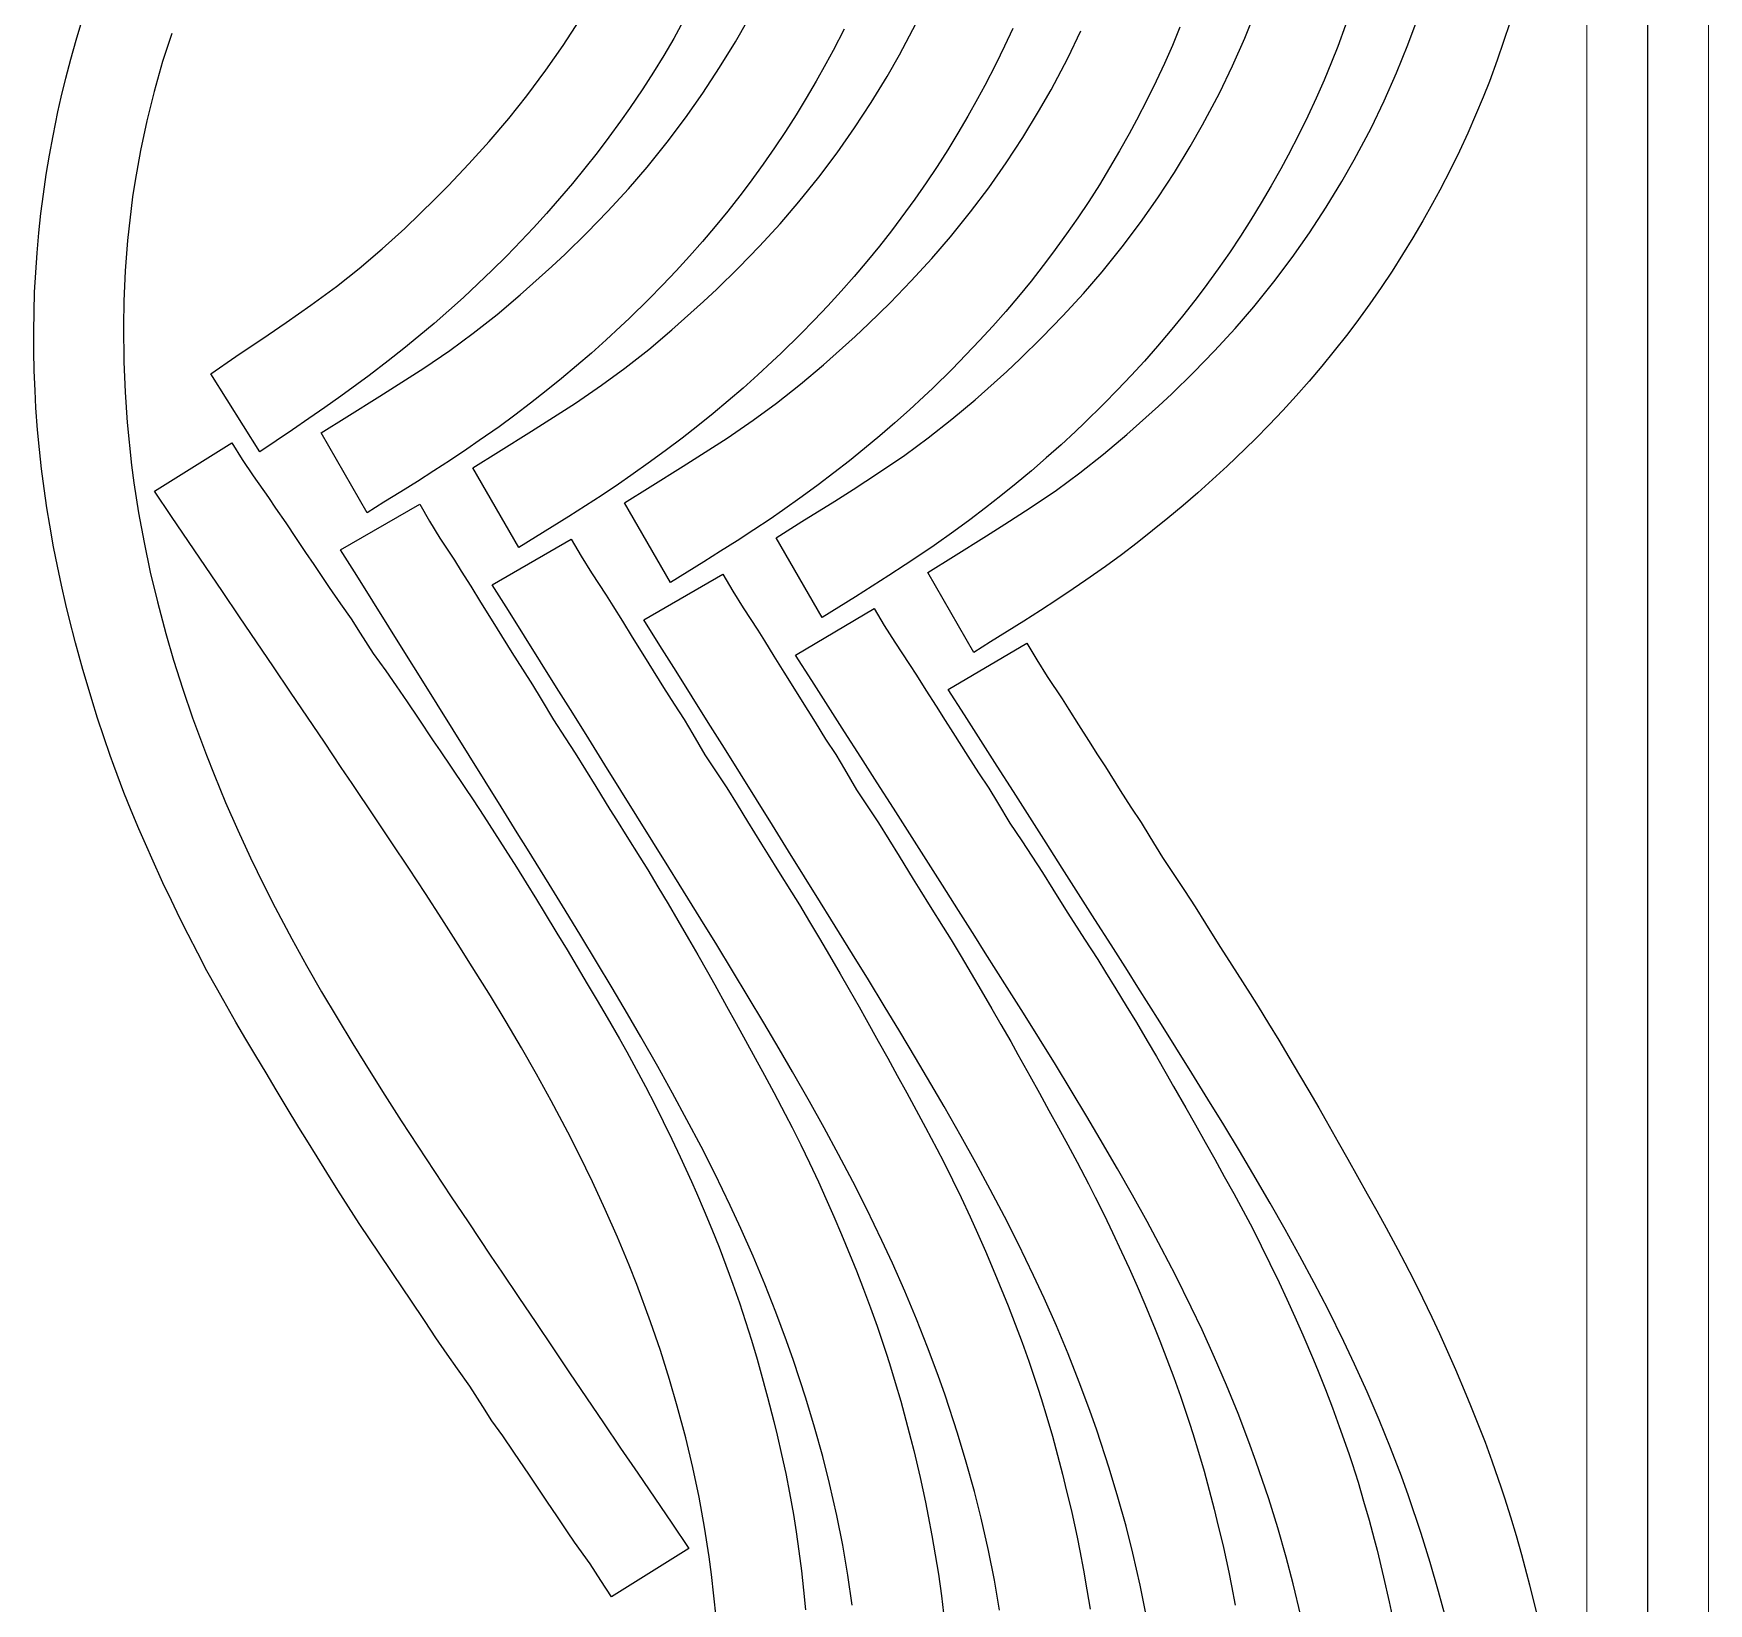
# Model space of a CAD drawing. Header units: millimetres. Extents: x -10628 to 24720, y -21829 to 4032.
# Drawn here: x 14398 to 14949, y -13131 to -12615 of the extents above; entities that cross this region are included whole.
import ezdxf
from ezdxf.enums import TextEntityAlignment as Align
from ezdxf.lldxf.tags import DXFTag

# ---------------------------------------------------------------- set-up
doc = ezdxf.new("R2010")
doc.units = ezdxf.units.MM
doc.layers.add('layer khung van cnc', color=7, linetype='Continuous', lineweight=25, true_color=0xfbf59b)
doc.layers.add('layer mau', color=7, linetype='Continuous')
doc.styles.add('Text Dim', font='arial.ttf')
tags = doc.linetypes.add('KVVIENMAY', pattern='A,46.311228,-10.280676,["KV VIỀN MÁY",Text Dim,S=10.028098,R=0,X=0,Y=-4.346144],-100.988212', length=157.580116).pattern_tags.tags
tags[6] = DXFTag(74, 10)

# ---------------------------------------------------------------- blocks, each defined once
blk = doc.blocks.new('khung van cnc')
at = {"lineweight": 5}
blk.add_lwpolyline([(-193, -99.44), (-193, 2370.56), (-223, 2400.56), (-1463, 2400.56), (-1493, 2370.56), (-1493, -99.44)], close=True, dxfattribs=at)
at = {"color": 1, "linetype": 'KVVIENMAY'}
blk.add_lwpolyline([(-511.88, -84.44), (-213, -84.44), (-213, 2370.56), (-228, 2385.56), (-1458.01, 2385.56), (-1473, 2370.56), (-1473, -84.44), (-1172.83, -84.44)], dxfattribs=at)
at = {"lineweight": 5}
blk.add_lwpolyline([(-513.55, -69.44), (-233, -69.44), (-233, 2370.56), (-1453, 2370.56), (-1453, -69.44), (-1173, -69.44)], dxfattribs=at)
at = {"layer": 'layer mau'}
for tag, p in [('ÁGF', (-518, -155.91)), ('TENFILE', (-518, -268.86)), ('TENFILE', (-518, -381.81)), ('TENFILE', (-518, -494.76))]:
    blk.add_attdef(tag, text='', height=30, dxfattribs=at).set_placement(p, align=Align.MIDDLE_CENTER)

msp = doc.modelspace()

# ---------------------------------------------------------------- linework, layer by layer
for points in [[(14611.946, -12611.34, 0), (14608.774, -12616.983, 0), (14605.494, -12622.563, 0), (14602.106, -12628.079, 0), (14598.612, -12633.527, 0), (14594.249, -12640.015, 0), (14591.306, -12644.21, 0), (14587.496, -12649.442, 0), (14583.586, -12654.599, 0), (14579.579, -12659.683, 0), (14575.479, -12664.693, 0), (14571.288, -12669.628, 0), (14567.009, -12674.489, 0), (14562.646, -12679.276, 0), (14556.479, -12685.774, 0), (14553.682, -12688.625, 0), (14549.085, -12693.187, 0), (14544.415, -12697.673, 0), (14539.673, -12702.083, 0), (14534.862, -12706.415, 0), (14529.982, -12710.67, 0), (14525.037, -12714.846, 0), (14520.027, -12718.943, 0), (14514.955, -12722.961, 0), (14508.631, -12727.794, 0), (14504.632, -12730.754, 0), (14499.389, -12734.539, 0), (14494.103, -12738.264, 0), (14488.783, -12741.941, 0), (14483.437, -12745.582, 0), (14478.074, -12749.199, 0), (14472.702, -12752.804, 0), (14456.615, -12727.171, 0), (14464.861, -12721.58, 0), (14475.407, -12714.419, 0), (14481.342, -12710.369, 0), (14489.514, -12704.665, 0), (14497.888, -12698.503, 0), (14505.356, -12692.588, 0), (14512.954, -12686.138, 0), (14520.351, -12679.449, 0), (14530.388, -12669.763, 0), (14534.61, -12665.489, 0), (14541.479, -12658.258, 0), (14548.152, -12650.851, 0), (14554.608, -12643.258, 0), (14560.497, -12635.894, 0), (14566.786, -12627.475, 0), (14572.484, -12619.286, 0), (14577.913, -12610.913, 0)], [(14664.841, -12613.925, 0), (14661.221, -12620.951, 0), (14658.828, -12625.389, 0), (14655.661, -12631.035, 0), (14652.389, -12636.621, 0), (14649.01, -12642.143, 0), (14645.527, -12647.599, 0), (14641.938, -12652.986, 0), (14638.246, -12658.302, 0), (14633.647, -12664.625, 0), (14630.551, -12668.708, 0), (14626.551, -12673.796, 0), (14622.454, -12678.806, 0), (14618.262, -12683.738, 0), (14613.98, -12688.594, 0), (14609.609, -12693.371, 0), (14605.155, -12698.071, 0), (14600.619, -12702.694, 0), (14594.216, -12708.96, 0), (14591.315, -12711.706, 0), (14586.554, -12716.096, 0), (14581.722, -12720.407, 0), (14576.821, -12724.639, 0), (14571.853, -12728.791, 0), (14566.82, -12732.863, 0), (14561.724, -12736.854, 0), (14556.567, -12740.764, 0), (14551.35, -12744.592, 0), (14544.852, -12749.188, 0), (14540.746, -12752, 0), (14535.368, -12755.589, 0), (14529.948, -12759.116, 0), (14524.496, -12762.595, 0), (14519.02, -12766.036, 0), (14513.527, -12769.453, 0), (14508.026, -12772.858, 0), (14492.894, -12746.649, 0), (14501.341, -12741.366, 0), (14512.144, -12734.598, 0), (14518.223, -12730.77, 0), (14526.6, -12725.371, 0), (14535.195, -12719.521, 0), (14542.876, -12713.886, 0), (14550.707, -12707.72, 0), (14558.346, -12701.309, 0), (14568.732, -12691.999, 0), (14573.109, -12687.883, 0), (14580.24, -12680.91, 0), (14587.181, -12673.754, 0), (14593.913, -12666.405, 0), (14600.069, -12659.262, 0), (14606.665, -12651.081, 0), (14612.66, -12643.108, 0), (14618.394, -12634.94, 0), (14623.861, -12626.589, 0), (14629.058, -12618.066, 0), (14633.12, -12610.944, 0)], [(14829.678, -12612.684, 0), (14827.099, -12619.652, 0), (14825.079, -12624.776, 0), (14822.591, -12630.747, 0), (14819.981, -12636.667, 0), (14817.254, -12642.535, 0), (14814.413, -12648.35, 0), (14810.793, -12655.375, 0), (14808.4, -12659.814, 0), (14805.233, -12665.46, 0), (14801.96, -12671.045, 0), (14798.581, -12676.567, 0), (14795.098, -12682.023, 0), (14791.51, -12687.411, 0), (14787.817, -12692.726, 0), (14783.218, -12699.049, 0), (14780.122, -12703.133, 0), (14776.122, -12708.22, 0), (14772.025, -12713.231, 0), (14767.833, -12718.163, 0), (14763.551, -12723.018, 0), (14759.181, -12727.796, 0), (14754.726, -12732.496, 0), (14750.19, -12737.118, 0), (14743.787, -12743.385, 0), (14740.887, -12746.131, 0), (14736.125, -12750.52, 0), (14731.293, -12754.831, 0), (14726.392, -12759.063, 0), (14721.424, -12763.216, 0), (14716.391, -12767.288, 0), (14711.295, -12771.279, 0), (14706.138, -12775.188, 0), (14700.921, -12779.016, 0), (14694.423, -12783.613, 0), (14690.317, -12786.424, 0), (14684.939, -12790.013, 0), (14679.52, -12793.541, 0), (14674.068, -12797.019, 0), (14668.591, -12800.461, 0), (14663.098, -12803.878, 0), (14657.597, -12807.282, 0), (14642.466, -12781.074, 0), (14650.912, -12775.791, 0), (14661.715, -12769.023, 0), (14667.795, -12765.195, 0), (14676.172, -12759.796, 0), (14684.767, -12753.946, 0), (14692.447, -12748.311, 0), (14700.278, -12742.145, 0), (14707.917, -12735.733, 0), (14718.304, -12726.424, 0), (14722.68, -12722.308, 0), (14729.811, -12715.335, 0), (14736.753, -12708.179, 0), (14743.484, -12700.829, 0), (14749.64, -12693.687, 0), (14756.236, -12685.506, 0), (14762.231, -12677.532, 0), (14767.965, -12669.365, 0), (14773.433, -12661.014, 0), (14778.629, -12652.491, 0), (14782.691, -12645.369, 0), (14788.187, -12634.97, 0), (14792.535, -12625.99, 0), (14796.583, -12616.874, 0), (14800.323, -12607.629, 0)], [(14883.637, -12611.887, 0), (14881.647, -12618.044, 0), (14879.536, -12624.159, 0), (14876.956, -12631.127, 0), (14874.936, -12636.251, 0), (14872.448, -12642.222, 0), (14869.838, -12648.142, 0), (14867.111, -12654.01, 0), (14864.27, -12659.825, 0), (14860.65, -12666.85, 0), (14858.257, -12671.289, 0), (14855.09, -12676.935, 0), (14851.817, -12682.52, 0), (14848.439, -12688.042, 0), (14844.955, -12693.498, 0), (14841.367, -12698.886, 0), (14837.675, -12704.201, 0), (14833.075, -12710.524, 0), (14829.979, -12714.608, 0), (14825.979, -12719.695, 0), (14821.882, -12724.705, 0), (14817.691, -12729.638, 0), (14813.408, -12734.493, 0), (14809.038, -12739.271, 0), (14804.583, -12743.971, 0), (14800.047, -12748.593, 0), (14793.644, -12754.86, 0), (14790.744, -12757.606, 0), (14785.982, -12761.995, 0), (14781.15, -12766.306, 0), (14776.249, -12770.538, 0), (14771.281, -12774.691, 0), (14766.248, -12778.762, 0), (14761.152, -12782.754, 0), (14755.995, -12786.663, 0), (14750.778, -12790.491, 0), (14744.28, -12795.088, 0), (14740.175, -12797.899, 0), (14734.796, -12801.488, 0), (14729.377, -12805.016, 0), (14723.925, -12808.494, 0), (14718.448, -12811.936, 0), (14712.956, -12815.353, 0), (14707.455, -12818.757, 0), (14692.323, -12792.549, 0), (14700.769, -12787.266, 0), (14711.572, -12780.498, 0), (14717.652, -12776.67, 0), (14726.029, -12771.271, 0), (14734.624, -12765.421, 0), (14742.305, -12759.786, 0), (14750.135, -12753.62, 0), (14757.774, -12747.208, 0), (14768.161, -12737.899, 0), (14772.537, -12733.783, 0), (14779.668, -12726.81, 0), (14786.61, -12719.654, 0), (14793.341, -12712.304, 0), (14799.498, -12705.162, 0), (14806.093, -12696.981, 0), (14812.088, -12689.007, 0), (14817.822, -12680.84, 0), (14823.29, -12672.489, 0), (14828.486, -12663.966, 0), (14832.548, -12656.844, 0), (14838.045, -12646.445, 0), (14842.392, -12637.465, 0), (14846.44, -12628.349, 0), (14850.18, -12619.104, 0), (14853.508, -12610.011, 0)], [(14443.749, -12615.324, 0), (14440.758, -12624.533, 0), (14437.925, -12634.399, 0), (14435.509, -12644.077, 0), (14433.428, -12653.831, 0), (14431.685, -12663.651, 0), (14430.873, -12669.059, 0), (14429.211, -12683.434, 0), (14428.461, -12693.376, 0), (14428.017, -12703.338, 0), (14427.869, -12711.447, 0), (14427.986, -12723.28, 0), (14428.391, -12733.242, 0), (14429.077, -12743.189, 0), (14430.542, -12757.29, 0), (14431.302, -12763.002, 0), (14432.837, -12772.855, 0), (14434.642, -12782.663, 0), (14436.707, -12792.421, 0), (14439.021, -12802.123, 0), (14441.806, -12812.593, 0), (14444.358, -12821.337, 0), (14447.363, -12830.841, 0), (14450.583, -12840.272, 0), (14455.125, -12852.538, 0), (14457.643, -12858.913, 0), (14461.468, -12868.118, 0), (14465.48, -12877.244, 0), (14469.671, -12886.29, 0), (14474.036, -12895.253, 0), (14477.778, -12902.618, 0), (14483.25, -12912.928, 0), (14488.077, -12921.647, 0), (14493.031, -12930.294, 0), (14498.098, -12938.877, 0), (14503.263, -12947.402, 0), (14509.196, -12956.967, 0), (14513.831, -12964.303, 0), (14519.209, -12972.692, 0), (14524.639, -12981.047, 0), (14530.112, -12989.373, 0), (14535.62, -12997.676, 0), (14541.154, -13005.962, 0), (14548.678, -13017.168, 0), (14552.268, -13022.503, 0), (14557.836, -13030.765, 0), (14563.411, -13039.024, 0), (14568.99, -13047.279, 0), (14574.574, -13055.532, 0), (14580.162, -13063.781, 0), (14585.753, -13072.028, 0), (14591.347, -13080.273, 0), (14596.944, -13088.517, 0), (14602.542, -13096.76, 0), (14608.141, -13105.001, 0), (14613.741, -13113.243, 0), (14588.317, -13129.198, 0), (14584.836, -13123.746, 0.327), (14581.277, -13118.346, 0.462), (14576.198, -13111.222, 0), (14573.858, -13107.751, 0), (14570.557, -13102.856, 0), (14567.106, -13097.736, 0), (14564.005, -13093.136, 0), (14561.345, -13089.191, 0), (14556.236, -13081.628, 0), (14552.574, -13076.228, 0), (14549.039, -13071.287, 0.685), (14546.051, -13066.608, 0), (14541.782, -13059.958, 0.402), (14537.651, -13054.222, 0), (14534.253, -13049.361, -0.176), (14530.614, -13044.012, -0.203), (14527.02, -13038.645, -0.129), (14522.095, -13031.283, 0), (14519.821, -13027.921, 0.027), (14516.183, -13022.574, 0.028), (14511.681, -13015.926, 0), (14508.956, -13011.843, -0.012), (14505.403, -13006.439, -0.017), (14501.888, -13001.011, -0.014), (14498.406, -12995.562, -0.007), (14494.703, -12989.698, 0), (14491.523, -12984.612, 0.002), (14488.12, -12979.114, 0.001), (14485.575, -12974.961, 0), (14481.395, -12968.066, -0.001), (14478.065, -12962.523, -0.001), (14474.747, -12956.972, 0), (14471.41, -12951.379, 0), (14468.124, -12945.862, 0), (14464.837, -12940.293, 0), (14460.825, -12933.342, 0), (14458.427, -12929.06, 0), (14455.332, -12923.382, 0), (14452.308, -12917.664, 0), (14449.113, -12911.442, 0), (14446.458, -12906.129, 0), (14443.627, -12900.314, 0), (14440.86, -12894.469, 0), (14437.162, -12886.388, 0), (14435.518, -12882.688, 0), (14432.948, -12876.751, 0), (14430.456, -12870.782, 0), (14428.048, -12864.779, 0), (14424.717, -12855.994, 0), (14423.517, -12852.665, 0), (14421.402, -12846.553, 0), (14419.38, -12840.409, 0), (14417.447, -12834.236, 0), (14415.596, -12828.037, 0), (14414.545, -12824.389, 0), (14412.121, -12815.578, 0), (14410.06, -12807.552, 0), (14408.966, -12803.035, 0), (14407.522, -12796.73, 0), (14406.171, -12790.405, 0), (14404.919, -12784.059, 0), (14403.649, -12776.982, 0), (14402.728, -12771.309, 0), (14401.794, -12764.909, 0), (14400.969, -12758.492, 0), (14400.256, -12752.062, 0), (14399.655, -12745.62, 0), (14399.118, -12738.41, 0), (14398.795, -12732.705, 0), (14398.537, -12726.236, 0), (14398.396, -12719.763, 0), (14398.372, -12713.288, 0), (14398.467, -12706.814, 0), (14398.68, -12700.343, 0), (14399.013, -12693.878, 0), (14399.467, -12687.421, 0), (14400.05, -12680.889, 0), (14400.739, -12674.541, 0), (14401.557, -12668.123, 0), (14402.495, -12661.722, 0), (14403.552, -12655.339, 0), (14404.726, -12648.976, 0), (14406.346, -12641.099, 0), (14407.42, -12636.318, 0), (14408.941, -12630.028, 0), (14410.581, -12623.769, 0), (14412.342, -12617.543, 0), (14414.227, -12611.354, 0)], [(14720.267, -12613.718, 0), (14717.54, -12619.586, 0), (14714.698, -12625.4, 0), (14711.078, -12632.426, 0), (14708.685, -12636.864, 0), (14705.519, -12642.51, 0), (14702.246, -12648.096, 0), (14698.867, -12653.618, 0), (14695.384, -12659.074, 0), (14691.796, -12664.461, 0), (14688.103, -12669.777, 0), (14683.504, -12676.099, 0), (14680.408, -12680.183, 0), (14676.408, -12685.271, 0), (14672.311, -12690.281, 0), (14668.119, -12695.213, 0), (14663.837, -12700.068, 0), (14659.467, -12704.846, 0), (14655.012, -12709.546, 0), (14650.476, -12714.169, 0), (14644.073, -12720.435, 0), (14641.172, -12723.181, 0), (14636.411, -12727.571, 0), (14631.579, -12731.882, 0), (14626.678, -12736.114, 0), (14621.71, -12740.266, 0), (14616.677, -12744.338, 0), (14611.581, -12748.329, 0), (14606.424, -12752.239, 0), (14601.207, -12756.066, 0), (14594.709, -12760.663, 0), (14590.603, -12763.475, 0), (14585.225, -12767.064, 0), (14579.805, -12770.591, 0), (14574.353, -12774.07, 0), (14568.877, -12777.511, 0), (14563.384, -12780.928, 0), (14557.883, -12784.333, 0), (14542.752, -12758.124, 0), (14551.198, -12752.841, 0), (14562.001, -12746.073, 0), (14568.08, -12742.245, 0), (14576.458, -12736.846, 0), (14585.052, -12730.996, 0), (14592.733, -12725.361, 0), (14600.564, -12719.195, 0), (14608.203, -12712.784, 0), (14618.589, -12703.474, 0), (14622.966, -12699.358, 0), (14630.097, -12692.385, 0), (14637.039, -12685.229, 0), (14643.77, -12677.88, 0), (14649.926, -12670.737, 0), (14656.522, -12662.556, 0), (14662.517, -12654.583, 0), (14668.251, -12646.415, 0), (14673.719, -12638.064, 0), (14678.915, -12629.541, 0), (14682.977, -12622.419, 0), (14688.473, -12612.02, 0)], [(14775.221, -12613.301, 0), (14772.733, -12619.272, 0), (14770.124, -12625.192, 0), (14767.397, -12631.06, 0), (14764.555, -12636.875, 0), (14760.936, -12643.901, 0), (14758.542, -12648.339, 0), (14755.376, -12653.985, 0), (14752.103, -12659.571, 0), (14748.724, -12665.093, 0), (14745.241, -12670.549, 0), (14741.653, -12675.936, 0), (14737.96, -12681.252, 0), (14733.361, -12687.574, 0), (14730.265, -12691.658, 0), (14726.265, -12696.746, 0), (14722.168, -12701.756, 0), (14717.976, -12706.688, 0), (14713.694, -12711.543, 0), (14709.324, -12716.321, 0), (14704.869, -12721.021, 0), (14700.333, -12725.644, 0), (14693.93, -12731.91, 0), (14691.03, -12734.656, 0), (14686.268, -12739.046, 0), (14681.436, -12743.357, 0), (14676.535, -12747.588, 0), (14671.567, -12751.741, 0), (14666.534, -12755.813, 0), (14661.438, -12759.804, 0), (14656.281, -12763.714, 0), (14651.064, -12767.541, 0), (14644.566, -12772.138, 0), (14640.46, -12774.949, 0), (14635.082, -12778.539, 0), (14629.663, -12782.066, 0), (14624.211, -12785.545, 0), (14618.734, -12788.986, 0), (14613.241, -12792.403, 0), (14607.74, -12795.808, 0), (14592.609, -12769.599, 0), (14601.055, -12764.316, 0), (14611.858, -12757.548, 0), (14617.937, -12753.72, 0), (14626.315, -12748.321, 0), (14634.91, -12742.471, 0), (14642.59, -12736.836, 0), (14650.421, -12730.67, 0), (14658.06, -12724.259, 0), (14668.446, -12714.949, 0), (14672.823, -12710.833, 0), (14679.954, -12703.86, 0), (14686.896, -12696.704, 0), (14693.627, -12689.355, 0), (14699.783, -12682.212, 0), (14706.379, -12674.031, 0), (14712.374, -12666.058, 0), (14718.108, -12657.89, 0), (14723.576, -12649.539, 0), (14728.772, -12641.016, 0), (14732.834, -12633.894, 0), (14738.33, -12623.495, 0), (14742.678, -12614.515, 0)], [(14622.691, -13135.884, 0), (14621.227, -13121.783, 0), (14620.467, -13116.071, 0), (14618.932, -13106.219, 0), (14617.127, -13096.41, 0), (14615.062, -13086.652, 0), (14612.748, -13076.95, 0), (14609.963, -13066.48, 0), (14607.411, -13057.736, 0), (14604.406, -13048.233, 0), (14601.185, -13038.801, 0), (14596.644, -13026.535, 0), (14594.126, -13020.16, 0), (14590.301, -13010.955, 0), (14586.289, -13001.829, 0), (14582.097, -12992.784, 0), (14577.733, -12983.821, 0), (14573.991, -12976.455, 0), (14568.519, -12966.145, 0), (14563.692, -12957.426, 0), (14558.738, -12948.779, 0), (14553.671, -12940.196, 0), (14548.505, -12931.671, 0), (14542.573, -12922.107, 0), (14537.938, -12914.77, 0), (14532.56, -12906.381, 0), (14527.13, -12898.027, 0), (14521.657, -12889.7, 0), (14516.149, -12881.397, 0), (14510.615, -12873.111, 0), (14503.091, -12861.905, 0), (14499.501, -12856.571, 0), (14493.932, -12848.308, 0), (14488.358, -12840.049, 0), (14482.779, -12831.794, 0), (14477.195, -12823.542, 0), (14471.607, -12815.292, 0), (14466.016, -12807.045, 0), (14460.422, -12798.8, 0), (14454.825, -12790.556, 0), (14449.227, -12782.314, 0), (14443.628, -12774.072, 0), (14438.028, -12765.831, 0), (14463.452, -12749.875, 0), (14466.933, -12755.328, 0.327), (14470.492, -12760.727, 0.462), (14475.571, -12767.851, 0), (14477.911, -12771.322, 0), (14481.211, -12776.218, 0), (14484.663, -12781.337, 0), (14487.764, -12785.938, 0), (14490.424, -12789.882, 0), (14495.533, -12797.446, 0), (14499.194, -12802.845, 0), (14502.73, -12807.786, 0.685), (14505.718, -12812.465, 0), (14509.987, -12819.116, 0.402), (14514.118, -12824.851, 0), (14517.516, -12829.712, -0.176), (14521.155, -12835.062, -0.203), (14524.749, -12840.428, -0.129), (14529.674, -12847.79, 0), (14531.948, -12851.153, 0.027), (14535.586, -12856.499, 0.028), (14540.088, -12863.147, 0), (14542.812, -12867.231, -0.012), (14546.366, -12872.634, -0.017), (14549.881, -12878.062, -0.014), (14553.363, -12883.511, -0.007), (14557.066, -12889.375, 0), (14560.245, -12894.461, 0.002), (14563.649, -12899.96, 0.001), (14566.194, -12904.112, 0), (14570.374, -12911.007, -0.001), (14573.704, -12916.55, -0.001), (14577.022, -12922.101, 0), (14580.358, -12927.694, 0), (14583.645, -12933.211, 0), (14586.932, -12938.78, 0), (14590.943, -12945.732, 0), (14593.342, -12950.013, 0), (14596.437, -12955.692, 0), (14599.461, -12961.409, 0), (14602.655, -12967.631, 0), (14605.311, -12972.945, 0), (14608.142, -12978.759, 0), (14610.909, -12984.605, 0), (14614.607, -12992.686, 0), (14616.251, -12996.385, 0), (14618.821, -13002.322, 0), (14621.313, -13008.291, 0), (14623.721, -13014.294, 0), (14627.052, -13023.08, 0), (14628.252, -13026.409, 0), (14630.367, -13032.52, 0), (14632.388, -13038.665, 0), (14634.322, -13044.838, 0), (14636.173, -13051.036, 0), (14637.224, -13054.684, 0), (14639.648, -13063.495, 0), (14641.709, -13071.522, 0), (14642.802, -13076.038, 0), (14644.247, -13082.343, 0), (14645.598, -13088.669, 0), (14646.849, -13095.015, 0), (14648.12, -13102.091, 0), (14649.041, -13107.764, 0), (14649.975, -13114.165, 0), (14650.799, -13120.581, 0), (14651.513, -13127.011, 0), (14652.114, -13133.453, 0)], [(14667.507, -13131.905, 0), (14666.065, -13122.037, 0), (14664.361, -13112.21, 0), (14662.406, -13102.429, 0), (14660.009, -13091.863, 0), (14657.781, -13083.031, 0), (14655.128, -13073.423, 0), (14652.257, -13063.879, 0), (14648.171, -13051.454, 0), (14645.89, -13044.991, 0), (14642.406, -13035.652, 0), (14638.733, -13026.384, 0), (14634.878, -13017.19, 0), (14630.847, -13008.072, 0), (14627.378, -13000.573, 0), (14622.29, -12990.069, 0), (14617.788, -12981.179, 0), (14613.156, -12972.354, 0), (14608.408, -12963.591, 0), (14603.561, -12954.881, 0), (14597.985, -12945.104, 0), (14593.623, -12937.602, 0), (14588.558, -12929.021, 0), (14583.439, -12920.472, 0), (14578.277, -12911.949, 0), (14573.079, -12903.449, 0), (14567.854, -12894.965, 0), (14560.748, -12883.489, 0), (14557.357, -12878.026, 0), (14552.097, -12869.563, 0), (14546.831, -12861.105, 0), (14541.559, -12852.65, 0), (14536.283, -12844.197, 0), (14531.003, -12835.747, 0), (14525.72, -12827.3, 0), (14520.433, -12818.854, 0), (14515.144, -12810.41, 0), (14509.854, -12801.967, 0), (14504.562, -12793.524, 0), (14499.269, -12785.082, 0), (14525.264, -12770.074, 0), (14528.541, -12775.651, 0.327), (14531.899, -12781.178, 0.462), (14536.713, -12788.485, 0), (14538.923, -12792.04, 0), (14542.041, -12797.053, 0), (14545.301, -12802.296, 0), (14548.231, -12807.008, 0), (14550.743, -12811.048, 0), (14555.57, -12818.795, 0), (14559.03, -12824.326, 0), (14562.381, -12829.393, 0.685), (14565.195, -12834.179, 0), (14569.216, -12840.983, 0.402), (14573.132, -12846.866, 0), (14576.35, -12851.85, -0.176), (14579.789, -12857.329, -0.203), (14583.182, -12862.825, -0.129), (14587.833, -12870.363, 0), (14589.982, -12873.807, 0.027), (14593.42, -12879.284, 0.028), (14597.674, -12886.094, 0), (14600.246, -12890.274, -0.012), (14603.598, -12895.806, -0.017), (14606.911, -12901.359, -0.014), (14610.19, -12906.932, -0.007), (14613.674, -12912.929, 0), (14616.664, -12918.129, 0.002), (14619.862, -12923.749, 0.001), (14622.253, -12927.993, 0), (14626.176, -12935.037, -0.001), (14629.3, -12940.699, -0.001), (14632.411, -12946.368, 0), (14635.539, -12952.081, 0), (14638.619, -12957.715, 0), (14641.699, -12963.401, 0), (14645.452, -12970.496, 0), (14647.691, -12974.863, 0), (14650.574, -12980.651, 0), (14653.385, -12986.476, 0), (14656.349, -12992.812, 0), (14658.807, -12998.22, 0), (14661.421, -13004.135, 0), (14663.971, -13010.078, 0), (14667.369, -13018.29, 0), (14668.876, -13022.048, 0), (14671.225, -13028.075, 0), (14673.496, -13034.132, 0), (14675.68, -13040.219, 0), (14678.686, -13049.122, 0), (14679.762, -13052.493, 0), (14681.651, -13058.678, 0), (14683.444, -13064.893, 0), (14685.148, -13071.133, 0), (14686.77, -13077.395, 0), (14687.686, -13081.08, 0), (14689.784, -13089.974, 0), (14691.547, -13098.071, 0), (14692.474, -13102.625, 0), (14693.685, -13108.979, 0), (14694.802, -13115.35, 0), (14695.819, -13121.738, 0), (14696.828, -13128.856, 0), (14697.539, -13134.559, 0)], [(14715.922, -13133.512, 0), (14714.218, -13123.685, 0), (14712.263, -13113.904, 0), (14709.866, -13103.338, 0), (14707.638, -13094.506, 0), (14704.985, -13084.898, 0), (14702.114, -13075.354, 0), (14698.028, -13062.929, 0), (14695.747, -13056.466, 0), (14692.264, -13047.126, 0), (14688.591, -13037.859, 0), (14684.735, -13028.665, 0), (14680.704, -13019.547, 0), (14677.235, -13012.048, 0), (14672.147, -13001.544, 0), (14667.645, -12992.653, 0), (14663.013, -12983.829, 0), (14658.265, -12975.065, 0), (14653.418, -12966.356, 0), (14647.842, -12956.579, 0), (14643.48, -12949.077, 0), (14638.415, -12940.496, 0), (14633.296, -12931.947, 0), (14628.134, -12923.424, 0), (14622.936, -12914.924, 0), (14617.711, -12906.44, 0), (14610.605, -12894.964, 0), (14607.214, -12889.501, 0), (14601.954, -12881.038, 0), (14596.688, -12872.58, 0), (14591.417, -12864.124, 0), (14586.141, -12855.672, 0), (14580.86, -12847.222, 0), (14575.577, -12838.775, 0), (14570.29, -12830.329, 0), (14565.001, -12821.885, 0), (14559.711, -12813.442, 0), (14554.419, -12804.999, 0), (14549.127, -12796.557, 0), (14575.121, -12781.549, 0), (14578.399, -12787.126, 0.327), (14581.757, -12792.653, 0.462), (14586.57, -12799.96, 0), (14588.78, -12803.515, 0), (14591.898, -12808.528, 0), (14595.158, -12813.771, 0), (14598.088, -12818.483, 0), (14600.601, -12822.523, 0), (14605.427, -12830.27, 0), (14608.888, -12835.801, 0), (14612.239, -12840.868, 0.685), (14615.052, -12845.654, 0), (14619.074, -12852.458, 0.402), (14622.99, -12858.341, 0), (14626.207, -12863.324, -0.176), (14629.646, -12868.804, -0.203), (14633.04, -12874.3, -0.129), (14637.69, -12881.838, 0), (14639.839, -12885.282, 0.027), (14643.277, -12890.759, 0.028), (14647.531, -12897.568, 0), (14650.103, -12901.749, -0.012), (14653.455, -12907.28, -0.017), (14656.768, -12912.834, -0.014), (14660.047, -12918.407, -0.007), (14663.532, -12924.404, 0), (14666.521, -12929.604, 0.002), (14669.719, -12935.224, 0.001), (14672.11, -12939.468, 0), (14676.033, -12946.512, -0.001), (14679.157, -12952.174, -0.001), (14682.268, -12957.843, 0), (14685.396, -12963.556, 0), (14688.476, -12969.19, 0), (14691.556, -12974.876, 0), (14695.309, -12981.971, 0), (14697.548, -12986.338, 0), (14700.431, -12992.126, 0), (14703.243, -12997.951, 0), (14706.206, -13004.287, 0), (14708.664, -13009.695, 0), (14711.278, -13015.61, 0), (14713.828, -13021.553, 0), (14717.226, -13029.765, 0), (14718.733, -13033.523, 0), (14721.082, -13039.55, 0), (14723.353, -13045.607, 0), (14725.538, -13051.694, 0), (14728.543, -13060.597, 0), (14729.619, -13063.968, 0), (14731.508, -13070.153, 0), (14733.301, -13076.368, 0), (14735.006, -13082.608, 0), (14736.627, -13088.87, 0), (14737.543, -13092.555, 0), (14739.641, -13101.449, 0), (14741.404, -13109.546, 0), (14742.331, -13114.1, 0), (14743.542, -13120.453, 0), (14744.659, -13126.825, 0), (14745.676, -13133.213, 0)], [(14764.076, -13135.159, 0), (14762.121, -13125.379, 0), (14759.723, -13114.813, 0), (14757.495, -13105.981, 0), (14754.842, -13096.373, 0), (14751.972, -13086.829, 0), (14747.885, -13074.404, 0), (14745.604, -13067.941, 0), (14742.121, -13058.601, 0), (14738.448, -13049.334, 0), (14734.592, -13040.14, 0), (14730.561, -13031.022, 0), (14727.093, -13023.523, 0), (14722.005, -13013.019, 0), (14717.502, -13004.128, 0), (14712.87, -12995.304, 0), (14708.123, -12986.54, 0), (14703.275, -12977.831, 0), (14697.699, -12968.054, 0), (14693.338, -12960.552, 0), (14688.272, -12951.971, 0), (14683.154, -12943.421, 0), (14677.991, -12934.899, 0), (14672.793, -12926.399, 0), (14667.568, -12917.915, 0), (14660.462, -12906.439, 0), (14657.071, -12900.976, 0), (14651.811, -12892.513, 0), (14646.545, -12884.055, 0), (14641.274, -12875.599, 0), (14635.998, -12867.147, 0), (14630.718, -12858.697, 0), (14625.434, -12850.25, 0), (14620.147, -12841.804, 0), (14614.859, -12833.36, 0), (14609.568, -12824.916, 0), (14604.276, -12816.474, 0), (14598.984, -12808.032, 0), (14624.978, -12793.024, 0), (14628.256, -12798.601, 0.327), (14631.614, -12804.128, 0.462), (14636.427, -12811.435, 0), (14638.637, -12814.99, 0), (14641.755, -12820.003, 0), (14645.015, -12825.246, 0), (14647.945, -12829.958, 0), (14650.458, -12833.998, 0), (14655.284, -12841.744, 0), (14658.745, -12847.275, 0), (14662.096, -12852.343, 0.685), (14664.909, -12857.129, 0), (14668.931, -12863.933, 0.402), (14672.847, -12869.816, 0), (14676.064, -12874.799, -0.176), (14679.503, -12880.279, -0.203), (14682.897, -12885.775, -0.129), (14687.547, -12893.313, 0), (14689.696, -12896.757, 0.027), (14693.134, -12902.234, 0.028), (14697.388, -12909.043, 0), (14699.961, -12913.224, -0.012), (14703.312, -12918.755, -0.017), (14706.625, -12924.309, -0.014), (14709.904, -12929.882, -0.007), (14713.389, -12935.879, 0), (14716.378, -12941.078, 0.002), (14719.576, -12946.699, 0.001), (14721.967, -12950.943, 0), (14725.89, -12957.986, -0.001), (14729.014, -12963.649, -0.001), (14732.125, -12969.318, 0), (14735.253, -12975.031, 0), (14738.334, -12980.665, 0), (14741.414, -12986.351, 0), (14745.166, -12993.446, 0), (14747.405, -12997.812, 0), (14750.289, -13003.601, 0), (14753.1, -13009.426, 0), (14756.063, -13015.762, 0), (14758.521, -13021.17, 0), (14761.135, -13027.085, 0), (14763.685, -13033.028, 0), (14767.083, -13041.24, 0), (14768.59, -13044.998, 0), (14770.939, -13051.025, 0), (14773.21, -13057.081, 0), (14775.395, -13063.169, 0), (14778.4, -13072.072, 0), (14779.476, -13075.443, 0), (14781.365, -13081.628, 0), (14783.158, -13087.843, 0), (14784.863, -13094.083, 0), (14786.484, -13100.345, 0), (14787.4, -13104.03, 0), (14789.498, -13112.924, 0), (14791.261, -13121.021, 0), (14792.188, -13125.575, 0), (14793.399, -13131.928, 0)], [(14814.938, -13135.461, 0), (14812.442, -13124.918, 0), (14810.131, -13116.107, 0), (14807.389, -13106.525, 0), (14804.429, -13097.008, 0), (14800.226, -13084.621, 0), (14797.885, -13078.18, 0), (14794.315, -13068.873, 0), (14790.555, -13059.64, 0), (14786.614, -13050.483, 0), (14782.498, -13041.403, 0), (14778.959, -13033.937, 0), (14773.773, -13023.481, 0), (14769.188, -13014.633, 0), (14764.474, -13005.852, 0), (14759.645, -12997.133, 0), (14754.716, -12988.469, 0), (14749.049, -12978.745, 0), (14744.617, -12971.284, 0), (14739.472, -12962.75, 0), (14734.274, -12954.249, 0), (14729.032, -12945.776, 0), (14723.755, -12937.324, 0), (14718.451, -12928.889, 0), (14711.238, -12917.481, 0), (14707.796, -12912.049, 0), (14702.457, -12903.636, 0), (14697.112, -12895.227, 0), (14691.762, -12886.822, 0), (14686.407, -12878.419, 0), (14681.048, -12870.019, 0), (14675.686, -12861.621, 0), (14670.321, -12853.225, 0), (14664.953, -12844.831, 0), (14659.584, -12836.437, 0), (14654.213, -12828.045, 0), (14648.842, -12819.652, 0), (14674.696, -12804.402, 0), (14678.025, -12809.948, 0.327), (14681.434, -12815.444, 0.462), (14686.316, -12822.705, 0), (14688.559, -12826.239, 0), (14691.724, -12831.223, 0), (14695.033, -12836.436, 0), (14698.007, -12841.12, 0), (14700.557, -12845.136, 0), (14705.456, -12852.837, 0), (14708.967, -12858.336, 0), (14712.366, -12863.372, 0.685), (14715.224, -12868.131, 0), (14719.309, -12874.897, 0.402), (14723.28, -12880.744, 0), (14726.543, -12885.697, -0.176), (14730.034, -12891.144, -0.203), (14733.478, -12896.608, -0.129), (14738.199, -12904.102, 0), (14740.38, -12907.526, 0.027), (14743.869, -12912.97, 0.028), (14748.187, -12919.74, 0), (14750.798, -12923.896, -0.012), (14754.201, -12929.396, -0.017), (14757.566, -12934.918, -0.014), (14760.897, -12940.461, -0.007), (14764.437, -12946.425, 0), (14767.475, -12951.596, 0.002), (14770.726, -12957.186, 0.001), (14773.156, -12961.408, 0), (14777.145, -12968.414, -0.001), (14780.321, -12974.047, -0.001), (14783.485, -12979.687, 0), (14786.666, -12985.37, 0), (14789.799, -12990.975, 0), (14792.932, -12996.633, 0), (14796.751, -13003.692, 0), (14799.031, -13008.038, 0), (14801.968, -13013.799, 0), (14804.834, -13019.597, 0), (14807.856, -13025.905, 0), (14810.364, -13031.29, 0), (14813.034, -13037.18, 0), (14815.639, -13043.099, 0), (14819.114, -13051.279, 0), (14820.656, -13055.023, 0), (14823.061, -13061.028, 0), (14825.388, -13067.063, 0), (14827.63, -13073.13, 0), (14830.718, -13082.004, 0), (14831.826, -13085.365, 0), (14833.772, -13091.532, 0), (14835.624, -13097.73, 0), (14837.386, -13103.954, 0), (14839.066, -13110.2, 0), (14840.016, -13113.877, 0), (14842.197, -13122.75, 0), (14844.037, -13130.831, 0), (14845.006, -13135.376, 0)], [(14862.592, -13136.22, 0), (14860.281, -13127.409, 0), (14857.539, -13117.827, 0), (14854.579, -13108.31, 0), (14850.376, -13095.923, 0), (14848.035, -13089.482, 0), (14844.465, -13080.175, 0), (14840.705, -13070.942, 0), (14836.764, -13061.785, 0), (14832.648, -13052.705, 0), (14829.109, -13045.239, 0), (14823.923, -13034.783, 0), (14819.338, -13025.935, 0), (14814.624, -13017.154, 0), (14809.795, -13008.435, 0), (14804.866, -12999.771, 0), (14799.199, -12990.047, 0), (14794.767, -12982.586, 0), (14789.622, -12974.052, 0), (14784.424, -12965.552, 0), (14779.182, -12957.078, 0), (14773.905, -12948.626, 0), (14768.601, -12940.192, 0), (14761.388, -12928.783, 0), (14757.946, -12923.351, 0), (14752.607, -12914.938, 0), (14747.262, -12906.529, 0), (14741.912, -12898.124, 0), (14736.557, -12889.721, 0), (14731.198, -12881.321, 0), (14725.836, -12872.923, 0), (14720.471, -12864.527, 0), (14715.103, -12856.133, 0), (14709.734, -12847.739, 0), (14704.363, -12839.347, 0), (14698.992, -12830.955, 0), (14724.846, -12815.704, 0), (14728.175, -12821.251, 0.327), (14731.584, -12826.746, 0.462), (14736.466, -12834.007, 0), (14738.709, -12837.541, 0), (14741.874, -12842.526, 0), (14745.183, -12847.738, 0), (14748.157, -12852.422, 0), (14750.707, -12856.438, 0), (14755.606, -12864.139, 0), (14759.117, -12869.638, 0), (14762.516, -12874.674, 0.685), (14765.374, -12879.433, 0), (14769.459, -12886.199, 0.402), (14773.43, -12892.046, 0), (14776.693, -12896.999, -0.176), (14780.184, -12902.446, -0.203), (14783.628, -12907.91, -0.129), (14788.349, -12915.404, 0), (14790.53, -12918.828, 0.027), (14794.019, -12924.273, 0.028), (14798.337, -12931.042, 0), (14800.948, -12935.199, -0.012), (14804.351, -12940.698, -0.017), (14807.716, -12946.22, -0.014), (14811.047, -12951.763, -0.007), (14814.587, -12957.727, 0), (14817.625, -12962.898, 0.002), (14820.876, -12968.489, 0.001), (14823.306, -12972.71, 0), (14827.295, -12979.717, -0.001), (14830.471, -12985.349, -0.001), (14833.635, -12990.989, 0), (14836.816, -12996.673, 0), (14839.949, -13002.277, 0), (14843.082, -13007.935, 0), (14846.901, -13014.994, 0), (14849.181, -13019.34, 0), (14852.118, -13025.101, 0), (14854.984, -13030.9, 0), (14858.006, -13037.207, 0), (14860.514, -13042.592, 0), (14863.184, -13048.482, 0), (14865.789, -13054.401, 0), (14869.264, -13062.581, 0), (14870.806, -13066.325, 0), (14873.211, -13072.33, 0), (14875.538, -13078.365, 0), (14877.78, -13084.432, 0), (14880.868, -13093.306, 0), (14881.976, -13096.667, 0), (14883.922, -13102.835, 0), (14885.774, -13109.032, 0), (14887.536, -13115.256, 0), (14889.216, -13121.503, 0), (14890.166, -13125.179, 0), (14892.347, -13134.053, 0)]]:
    msp.add_polyline3d(points)

# ---------------------------------------------------------------- block references
at = {"layer": 'layer khung van cnc'}
msp.add_blockref('khung van cnc', (15142.01, -13649.743), dxfattribs=at)

doc.saveas('drawing.dxf')
